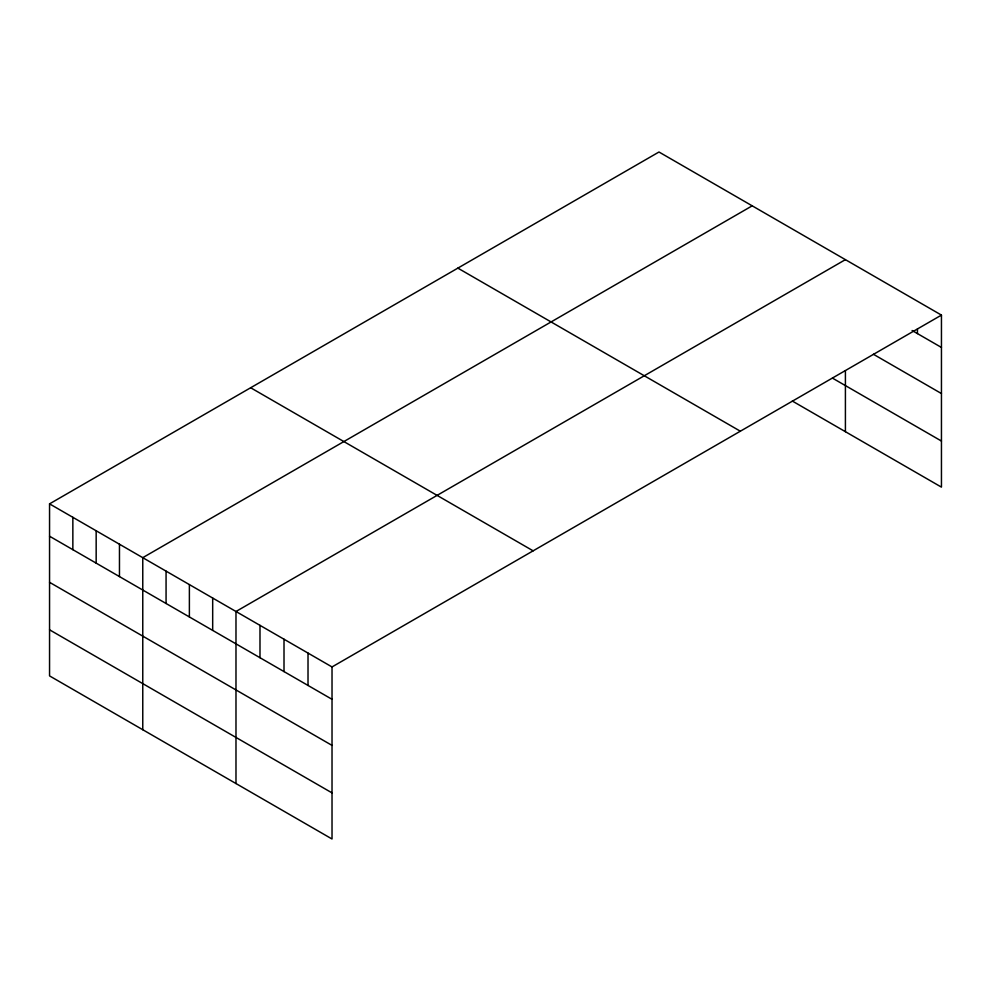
<?xml version="1.0" encoding="UTF-8"?>
<svg xmlns="http://www.w3.org/2000/svg" width="991" height="991" viewBox="0 0 991 991"><rect width="100%" height="100%" fill="white"/><g stroke="black" fill="none" stroke-linecap="round" stroke-linejoin="round"><path stroke-width="1.49" d="M49.55 503.862L332.022 666.943L332.022 838.993L49.55 675.899L49.55 503.862L658.978 152.007L941.45 315.101L941.45 487.138L792.329 401.045M752.194 205.831L142.766 557.673L142.766 729.723M845.41 259.642L235.982 611.497L235.982 783.534M332.022 666.943L941.45 315.101M912.104 330.511L941.45 347.445M873.418 354.27L941.45 393.551M832.465 378.116L941.45 441.045M457.867 268.127L740.339 431.209M250.661 387.754L533.133 550.835M49.55 536.218L332.022 699.299M49.55 582.312L332.022 745.393M49.55 629.805L332.022 792.887M917.443 328.962L917.443 333.583M845.41 370.745L845.41 431.692M308.015 653.081L308.015 685.438M284.008 639.22L284.008 671.576M259.989 625.358L259.989 657.714M212.681 598.044L212.681 630.387M189.38 584.591L189.38 616.935M166.067 571.138L166.067 603.482M119.465 544.22L119.465 576.576M96.164 530.767L96.164 563.123M72.851 517.314L72.851 549.671"/></g></svg>
